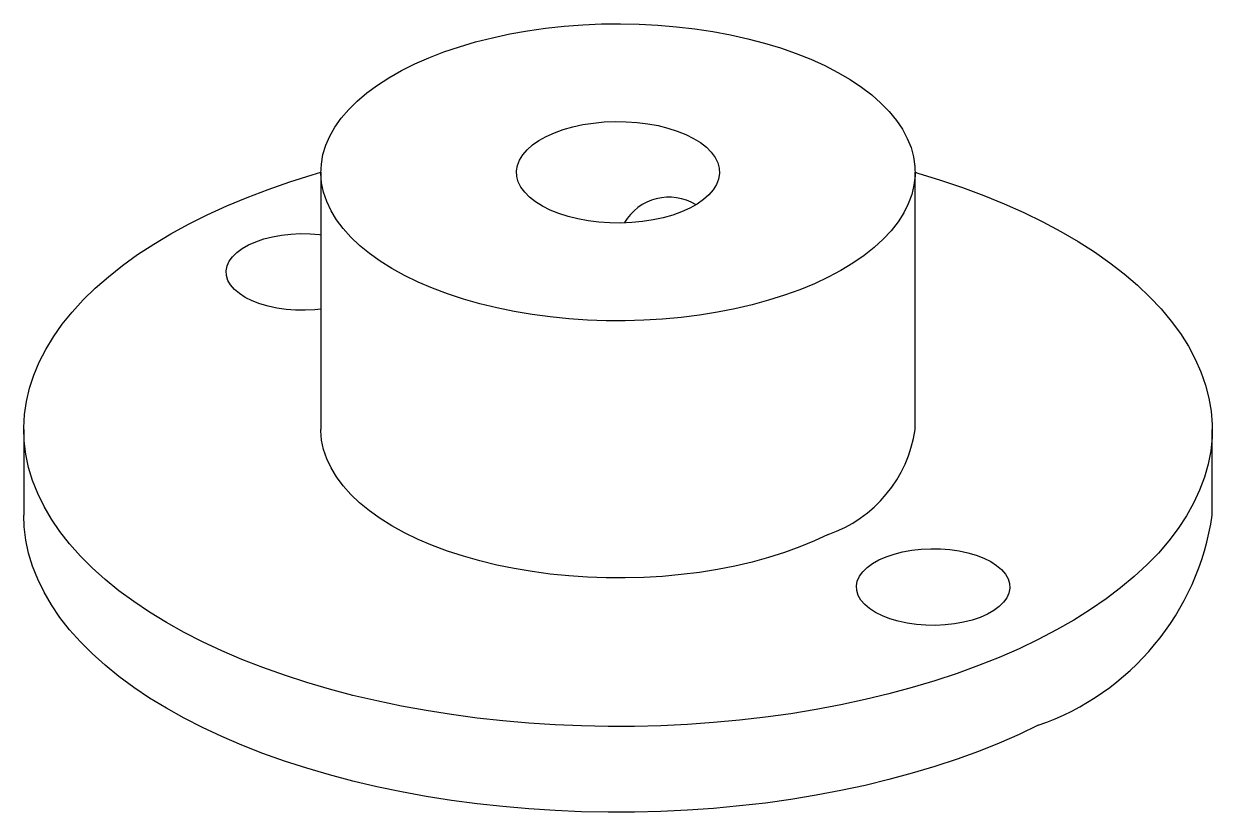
# Model space of a CAD drawing. Extents: x 0 to 125, y 0 to 178.
# Drawn here: x 77.27 to 125.27, y 145.65 to 177.5 of the extents above; entities outside this region: 2.
import ezdxf
from ezdxf.enums import TextEntityAlignment as Align

# ---------------------------------------------------------------- set-up
doc = ezdxf.new("R2010")
doc.units = 0
doc.layers.get('0').update_dxf_attribs({"linetype": 'CONTINUOUS'})

msp = doc.modelspace()

# ---------------------------------------------------------------- linework, layer by layer
at = {"color": 7, "linetype": 'CONTINUOUS'}
for p, q in [((89.266, 171.501), (89.266, 161.108)), ((113.266, 161.108), (113.266, 171.501)), ((77.266, 161.108), (77.266, 157.644)), ((125.266, 157.644), (125.266, 161.108))]:
    msp.add_line(p, q, dxfattribs=at)
for points in [[(109.751, 167.258), (109.196, 166.997), (108.609, 166.755), (107.992, 166.532), (107.348, 166.328), (106.68, 166.146), (105.99, 165.985), (105.281, 165.846), (104.555, 165.73), (103.817, 165.638), (103.068, 165.569), (102.312, 165.523), (101.552, 165.502), (100.79, 165.505), (100.031, 165.532), (99.276, 165.584), (98.53, 165.659), (97.794, 165.757), (97.072, 165.879), (96.368, 166.023), (95.683, 166.19), (95.02, 166.377), (94.383, 166.586), (93.774, 166.814), (93.194, 167.061), (92.647, 167.326), (92.135, 167.608), (91.66, 167.905), (91.223, 168.217), (90.826, 168.542), (90.472, 168.879), (90.161, 169.226), (89.895, 169.583), (89.675, 169.948), (89.501, 170.318), (89.375, 170.694), (89.297, 171.073), (89.266, 171.453), (89.285, 171.834), (89.351, 172.213), (89.465, 172.589), (89.627, 172.961), (89.836, 173.328), (90.091, 173.686), (90.39, 174.036), (90.734, 174.376), (91.12, 174.704), (91.547, 175.02), (92.013, 175.321), (92.516, 175.606), (93.054, 175.876), (93.626, 176.127), (94.228, 176.36), (94.859, 176.574), (95.515, 176.767), (96.195, 176.938), (96.895, 177.088), (97.612, 177.216), (98.344, 177.32), (99.089, 177.401), (99.841, 177.458), (100.6, 177.491), (101.361, 177.5), (102.122, 177.485), (102.88, 177.446), (103.63, 177.383), (104.372, 177.296), (105.101, 177.186), (105.814, 177.053), (106.509, 176.898), (107.183, 176.72), (107.834, 176.522), (108.457, 176.304), (109.052, 176.066), (109.616, 175.81), (110.145, 175.537), (110.64, 175.247), (111.096, 174.942), (111.513, 174.623), (111.888, 174.292), (112.221, 173.95), (112.509, 173.597), (112.753, 173.237), (112.95, 172.869), (113.1, 172.496), (113.202, 172.118), (113.257, 171.739), (113.263, 171.358), (113.22, 170.978), (113.13, 170.6), (112.992, 170.225), (112.806, 169.856), (112.575, 169.493), (112.297, 169.139), (111.975, 168.794), (111.61, 168.459), (111.204, 168.138), (110.757, 167.829), (110.272, 167.536), (109.751, 167.258)], [(104.165, 170.051), (103.835, 169.903), (103.474, 169.773), (103.088, 169.664), (102.68, 169.576), (102.255, 169.511), (101.82, 169.469), (101.377, 169.451), (100.933, 169.457), (100.493, 169.487), (100.063, 169.541), (99.646, 169.617), (99.248, 169.716), (98.874, 169.836), (98.528, 169.975), (98.214, 170.132), (97.936, 170.305), (97.697, 170.492), (97.5, 170.691), (97.347, 170.899), (97.239, 171.114), (97.18, 171.334), (97.168, 171.556), (97.204, 171.777), (97.287, 171.995), (97.418, 172.208), (97.593, 172.411), (97.811, 172.605), (98.07, 172.785), (98.367, 172.95), (98.697, 173.098), (99.058, 173.228), (99.444, 173.337), (99.852, 173.425), (100.277, 173.49), (100.713, 173.532), (101.155, 173.55), (101.599, 173.544), (102.039, 173.514), (102.469, 173.46), (102.886, 173.384), (103.284, 173.285), (103.658, 173.166), (104.004, 173.027), (104.318, 172.87), (104.596, 172.697), (104.835, 172.51), (105.032, 172.311), (105.185, 172.102), (105.293, 171.887), (105.352, 171.667), (105.365, 171.445), (105.328, 171.224), (105.245, 171.006), (105.115, 170.794), (104.939, 170.59), (104.721, 170.397), (104.462, 170.216), (104.165, 170.051)], [(118.237, 152.623), (117.464, 152.253), (116.659, 151.901), (115.823, 151.568), (114.959, 151.253), (114.067, 150.958), (113.15, 150.683), (112.209, 150.428), (111.247, 150.195), (110.265, 149.984), (109.265, 149.794), (108.249, 149.627), (107.219, 149.483), (106.177, 149.362), (105.126, 149.265), (104.067, 149.19), (103.002, 149.14), (101.934, 149.113), (100.865, 149.11), (99.796, 149.131), (98.731, 149.175), (97.67, 149.244), (96.617, 149.336), (95.572, 149.451), (94.539, 149.589), (93.52, 149.75), (92.516, 149.934), (91.529, 150.14), (90.561, 150.368), (89.615, 150.617), (88.692, 150.887), (87.794, 151.177), (86.922, 151.487), (86.079, 151.816), (85.267, 152.164), (84.486, 152.529), (83.738, 152.911), (83.025, 153.31), (82.348, 153.724), (81.709, 154.153), (81.109, 154.595), (80.549, 155.05), (80.029, 155.518), (79.552, 155.997), (79.119, 156.485), (78.729, 156.983), (78.384, 157.489), (78.084, 158.002), (77.83, 158.522), (77.623, 159.046), (77.463, 159.575), (77.35, 160.107), (77.284, 160.64), (77.266, 161.175), (77.296, 161.71), (77.374, 162.243), (77.498, 162.774), (77.67, 163.302), (77.889, 163.825), (78.154, 164.343), (78.466, 164.855), (78.822, 165.359), (79.223, 165.854), (79.668, 166.341), (80.155, 166.817), (80.685, 167.281), (81.255, 167.733), (81.865, 168.173), (82.514, 168.598), (83.2, 169.008), (83.922, 169.402), (84.678, 169.78), (85.467, 170.141), (86.287, 170.484), (87.138, 170.809), (88.016, 171.114), (88.92, 171.399), (89.266, 171.501)], [(113.266, 171.501), (113.382, 171.467), (114.292, 171.187), (115.177, 170.887), (116.035, 170.567), (116.863, 170.229), (117.66, 169.872), (118.425, 169.499), (119.155, 169.108), (119.85, 168.702), (120.508, 168.28), (121.128, 167.844), (121.708, 167.395), (122.248, 166.934), (122.746, 166.461), (123.202, 165.977), (123.614, 165.483), (123.982, 164.981), (124.304, 164.472), (124.581, 163.955), (124.811, 163.433), (124.995, 162.906), (125.132, 162.376), (125.221, 161.843), (125.263, 161.309), (125.257, 160.774), (125.203, 160.24), (125.102, 159.708), (124.954, 159.178), (124.758, 158.653), (124.516, 158.132), (124.228, 157.617), (123.894, 157.109), (123.515, 156.609), (123.092, 156.118), (122.626, 155.637), (122.117, 155.166), (121.567, 154.708), (120.977, 154.262), (120.347, 153.83), (119.68, 153.412), (118.976, 153.009), (118.237, 152.623)], [(89.266, 165.966), (89.023, 165.941), (88.635, 165.923), (88.246, 165.929), (87.862, 165.96), (87.488, 166.014), (87.131, 166.091), (86.796, 166.19), (86.488, 166.31), (86.213, 166.447), (85.974, 166.601), (85.776, 166.769), (85.621, 166.947), (85.513, 167.134), (85.452, 167.326), (85.44, 167.521), (85.476, 167.715), (85.561, 167.905), (85.693, 168.088), (85.87, 168.261), (86.089, 168.422), (86.346, 168.568), (86.638, 168.697), (86.96, 168.806), (87.307, 168.895), (87.673, 168.961), (88.053, 169.003), (88.441, 169.021), (88.83, 169.015), (89.214, 168.985), (89.266, 168.979)], [(109.751, 156.866), (109.196, 156.605), (108.609, 156.363), (107.992, 156.139), (107.348, 155.936), (106.68, 155.754), (105.99, 155.593), (105.281, 155.454), (104.555, 155.338), (103.817, 155.245), (103.068, 155.176), (102.312, 155.131), (101.552, 155.11), (100.79, 155.113), (100.031, 155.14), (99.276, 155.191), (98.53, 155.266), (97.794, 155.365), (97.072, 155.487), (96.368, 155.631), (95.683, 155.797), (95.02, 155.985), (94.383, 156.193), (93.774, 156.422), (93.194, 156.669), (92.647, 156.933), (92.135, 157.215), (91.66, 157.513), (91.223, 157.824), (90.826, 158.15), (90.472, 158.487), (90.161, 158.834), (89.895, 159.191), (89.675, 159.555), (89.501, 159.926), (89.375, 160.302), (89.297, 160.68), (89.266, 161.061), (89.266, 161.108)], [(118.237, 149.159), (117.464, 148.789), (116.659, 148.437), (115.823, 148.104), (114.959, 147.789), (114.067, 147.494), (113.15, 147.219), (112.209, 146.964), (111.247, 146.731), (110.265, 146.52), (109.265, 146.33), (108.249, 146.163), (107.219, 146.019), (106.177, 145.898), (105.126, 145.8), (104.067, 145.726), (103.002, 145.676), (101.934, 145.649), (100.865, 145.646), (99.796, 145.667), (98.731, 145.711), (97.67, 145.78), (96.617, 145.872), (95.572, 145.987), (94.539, 146.125), (93.52, 146.286), (92.516, 146.47), (91.529, 146.676), (90.561, 146.904), (89.615, 147.153), (88.692, 147.423), (87.794, 147.713), (86.922, 148.023), (86.079, 148.352), (85.267, 148.7), (84.486, 149.065), (83.738, 149.447), (83.025, 149.846), (82.348, 150.26), (81.709, 150.688), (81.109, 151.131), (80.549, 151.586), (80.029, 152.054), (79.552, 152.532), (79.119, 153.021), (78.729, 153.519), (78.384, 154.025), (78.084, 154.538), (77.83, 155.058), (77.623, 155.582), (77.463, 156.111), (77.35, 156.643), (77.284, 157.176), (77.266, 157.644)], [(116.186, 153.648), (115.894, 153.52), (115.572, 153.41), (115.225, 153.322), (114.859, 153.256), (114.479, 153.213), (114.091, 153.195), (113.702, 153.201), (113.318, 153.232), (112.944, 153.286), (112.587, 153.363), (112.251, 153.462), (111.944, 153.582), (111.669, 153.719), (111.43, 153.873), (111.232, 154.041), (111.077, 154.219), (110.969, 154.406), (110.908, 154.598), (110.895, 154.793), (110.932, 154.987), (111.017, 155.177), (111.149, 155.36), (111.326, 155.533), (111.544, 155.694), (111.802, 155.84), (112.094, 155.969), (112.416, 156.078), (112.763, 156.167), (113.129, 156.233), (113.509, 156.275), (113.897, 156.294), (114.286, 156.287), (114.67, 156.257), (115.044, 156.203), (115.401, 156.125), (115.736, 156.026), (116.044, 155.907), (116.319, 155.769), (116.558, 155.616), (116.756, 155.448), (116.911, 155.269), (117.019, 155.082), (117.08, 154.89), (117.092, 154.696), (117.056, 154.502), (116.971, 154.312), (116.839, 154.129), (116.662, 153.955), (116.443, 153.794), (116.186, 153.648)]]:
    msp.add_lwpolyline(points, dxfattribs=at)
for centre, radius, start, end in [((103.325, 168.413), 2.082, 58.8481, 149.6404), ((108.024, 161.873), 5.297, 289.0262, 351.6952), ((114.779, 159.178), 10.599, 289.0411, 351.6803)]:
    msp.add_arc(centre, radius, start, end, dxfattribs=at)

# ---------------------------------------------------------------- texts
for s, width, p in [('Edition étudiante de SolidWorks.', 0.667188, (0, 5.449)), ('A usage universitaire uniquement.', 0.668182, (0, 0))]:
    msp.add_text(s, height=3.633, dxfattribs=dict(at, width=width)).set_placement(p, align=Align.BOTTOM_LEFT)

doc.saveas('drawing.dxf')
